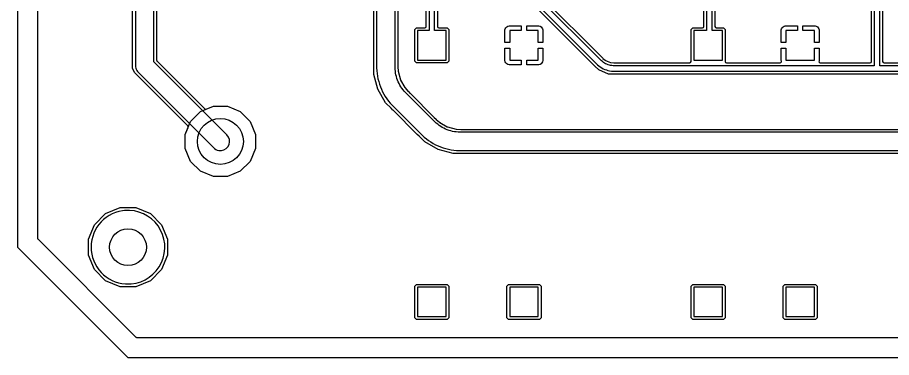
# Model space of a CAD drawing. Header units: millimetres. Extents: x 0 to 95, y 0 to 50.
# Drawn here: x 0 to 47.46, y 0 to 18.49 of the extents above; entities that cross this region are included whole.
import ezdxf

# ---------------------------------------------------------------- set-up
doc = ezdxf.new("R2010")
doc.units = ezdxf.units.MM

msp = doc.modelspace()

# ---------------------------------------------------------------- linework, layer by layer
at = {"layer": '16_copper'}
for points in [[(1.092, 43.516), (1.092, 6.484), (1.093, 6.476), (1.094, 6.467, 0.087654), (1.104, 6.443), (1.109, 6.437), (1.115, 6.43), (6.43, 1.115), (6.437, 1.109), (6.443, 1.104, 0.087651), (6.468, 1.094), (6.475, 1.093), (6.484, 1.092), (88.516, 1.092)], [(7.556, 35.177), (7.556, 16.162), (7.558, 16.153), (7.558, 16.145, 0.087654), (7.568, 16.12), (7.573, 16.115), (7.579, 16.108), (10.17, 13.516), (10.172, 13.515), (10.173, 13.514, 0.218345), (10.233, 13.494), (10.244, 13.497), (10.251, 13.498, 0.007884), (10.254, 13.499), (10.636, 13.658), (11.396, 13.658), (12.098, 13.367), (12.636, 12.83), (12.927, 12.128), (12.927, 11.367), (12.636, 10.665), (12.098, 10.128), (11.396, 9.837), (10.636, 9.837), (9.934, 10.128), (9.397, 10.665), (9.106, 11.367), (9.106, 12.128), (9.264, 12.51), (9.265, 12.512), (9.266, 12.513, 0.218355), (9.26, 12.577), (9.254, 12.585), (9.25, 12.592, 0.007882), (9.248, 12.593), (6.351, 15.49), (6.252, 15.73), (6.252, 29.14)], [(6.404, 35.479), (6.404, 15.86), (6.405, 15.834), (6.407, 15.808, 0.142736), (6.512, 15.549), (6.549, 15.507, 0.000668), (6.55, 15.506), (10.663, 11.394), (10.704, 11.357, 0.169317), (11.015, 11.248), (11.071, 11.25, 0.629406), (11.37, 12.101), (7.404, 16.067), (7.404, 35.272)]]:
    msp.add_lwpolyline(points, format="xyb", dxfattribs=at)
msp.add_lwpolyline([(5.572, 3.848), (4.781, 4.175), (4.175, 4.781), (3.848, 5.572), (3.848, 6.428), (4.175, 7.219), (4.781, 7.825), (5.572, 8.152), (6.428, 8.152), (7.219, 7.825), (7.825, 7.219), (8.152, 6.428), (8.152, 5.572), (7.825, 4.781), (7.219, 4.175), (6.428, 3.848)], close=True, dxfattribs=at)
msp.add_lwpolyline([(6.181, 4.007, 1), (5.819, 7.993), (5.699, 7.978, 0.941339), (6.06, 4)], format="xyb", close=True, dxfattribs=at)
at = {"layer": '1_copper'}
for points in [[(1.092, 43.516), (1.092, 6.484), (1.093, 6.476), (1.094, 6.467, 0.087654), (1.104, 6.443), (1.109, 6.437), (1.115, 6.43), (6.43, 1.115), (6.437, 1.109), (6.443, 1.104, 0.087651), (6.468, 1.094), (6.475, 1.093), (6.484, 1.092), (88.516, 1.092)], [(22.802, 19.097), (22.802, 18.004), (22.803, 17.998, 0.392588), (22.879, 17.927), (23.338, 17.927), (23.427, 17.838), (23.427, 16.112), (23.338, 16.023), (21.662, 16.023), (21.573, 16.112), (21.573, 17.838), (21.662, 17.927), (22.121, 17.927), (22.127, 17.928, 0.371552), (22.197, 17.998), (22.197, 17.998), (22.197, 17.998), (22.198, 18.004), (22.198, 22.37)], [(28.485, 19.568), (31.691, 16.361), (31.786, 16.267), (31.789, 16.265), (31.791, 16.262), (31.908, 16.166), (31.909, 16.166), (31.909, 16.165), (31.922, 16.158), (31.927, 16.155, 0.00198), (31.927, 16.154), (32.205, 16.039), (32.206, 16.039), (32.207, 16.039), (32.221, 16.035), (32.226, 16.034, 0.001969), (32.227, 16.034), (32.378, 16.019), (32.381, 16.019), (32.385, 16.019), (36.496, 16.019), (36.502, 16.019, 0.392588), (36.573, 16.095), (36.573, 17.838), (36.662, 17.927), (37.189, 17.927), (37.195, 17.928, 0.371552), (37.264, 17.998), (37.264, 17.998), (37.264, 17.998), (37.265, 18.004), (37.265, 22.37)], [(46.975, 21.008), (46.975, 16.095), (46.976, 16.089, 0.392588), (47.051, 16.019), (51.496, 16.019)], [(37.87, 19.378), (37.87, 18.004), (37.871, 17.998, 0.392588), (37.946, 17.927), (38.338, 17.927), (38.427, 17.838), (38.427, 16.095), (38.428, 16.089, 0.392588), (38.504, 16.019), (41.405, 16.019), (41.409, 16.019), (41.414, 16.019, 0.294753), (41.477, 16.072), (41.478, 16.078), (41.48, 16.084, 0.076206), (41.478, 16.115), (41.471, 16.142), (41.471, 16.823), (41.725, 16.823), (41.725, 16.175), (43.275, 16.175), (43.275, 16.823), (43.529, 16.823), (43.529, 16.142), (43.522, 16.115, 0.493145), (43.595, 16.019), (46.294, 16.019), (46.3, 16.019, 0.392588), (46.37, 16.095), (46.37, 20.558)]]:
    msp.add_lwpolyline(points, format="xyb", dxfattribs=at)
for points in [[(19.503, 27.146), (19.503, 15.741), (19.51, 15.592), (19.524, 15.444), (19.546, 15.296), (19.575, 15.15), (19.612, 15.005), (19.655, 14.862), (19.705, 14.721), (19.762, 14.584), (19.826, 14.449), (19.897, 14.317), (19.973, 14.189), (20.056, 14.065), (20.145, 13.945), (20.24, 13.83), (20.34, 13.719), (21.974, 12.085), (22.085, 11.985), (22.2, 11.89), (22.32, 11.801), (22.444, 11.718), (22.572, 11.642), (22.704, 11.571), (22.839, 11.507), (22.976, 11.45), (23.117, 11.4), (23.26, 11.357), (23.405, 11.32), (23.551, 11.291), (23.699, 11.269), (23.847, 11.255), (23.996, 11.248), (83.916, 11.248)], [(83.916, 12.248), (24.071, 12.248), (24.021, 12.248), (23.921, 12.253), (23.821, 12.263), (23.722, 12.278), (23.624, 12.297), (23.527, 12.321), (23.431, 12.35), (23.337, 12.384), (23.244, 12.423), (23.154, 12.465), (23.065, 12.513), (22.979, 12.564), (22.896, 12.62), (22.816, 12.679), (22.738, 12.743), (22.664, 12.81), (22.628, 12.845), (21.1, 14.373), (21.065, 14.409), (20.998, 14.483), (20.934, 14.561), (20.875, 14.641), (20.819, 14.724), (20.768, 14.81), (20.72, 14.899), (20.678, 14.989), (20.639, 15.082), (20.605, 15.176), (20.576, 15.272), (20.552, 15.369), (20.533, 15.467), (20.518, 15.566), (20.508, 15.666), (20.503, 15.766), (20.503, 15.816), (20.503, 26.939)], [(20.655, 26.844), (20.655, 15.816), (20.655, 15.813), (20.655, 15.811), (20.671, 15.574), (20.672, 15.568), (20.673, 15.56), (20.795, 15.103), (20.798, 15.097), (20.803, 15.085), (21.039, 14.675), (21.044, 14.67), (21.048, 14.663), (21.204, 14.485), (21.206, 14.483), (21.208, 14.481), (21.31, 14.379), (21.31, 14.379), (21.314, 14.375), (21.314, 14.375), (22.634, 13.055), (22.736, 12.953), (22.738, 12.951), (22.74, 12.949), (22.918, 12.793), (22.924, 12.789), (22.93, 12.784), (23.34, 12.548), (23.346, 12.545), (23.358, 12.54), (23.815, 12.418), (23.822, 12.417), (23.829, 12.416), (24.066, 12.4), (24.068, 12.4), (24.071, 12.4), (82.068, 12.4)], [(82.068, 11.095), (23.651, 11.095), (22.839, 11.313), (22.111, 11.733), (21.813, 12.03), (21.711, 12.133), (20.391, 13.452), (20.391, 13.452), (20.388, 13.456), (20.388, 13.456), (20.285, 13.558), (20.285, 13.558), (19.988, 13.856), (19.568, 14.584), (19.35, 15.396), (19.35, 25.706)], [(22.35, 22.598), (22.35, 17.775), (21.725, 17.775), (21.725, 16.175), (23.275, 16.175), (23.275, 17.775), (22.65, 17.775), (22.65, 19.694)], [(37.418, 22.598), (37.418, 17.775), (36.725, 17.775), (36.725, 16.175), (38.275, 16.175), (38.275, 17.775), (37.718, 17.775), (37.718, 19.694)], [(46.523, 20.558), (46.523, 15.866), (32.385, 15.866), (32.349, 15.867), (32.278, 15.872), (32.207, 15.882), (32.138, 15.897), (32.069, 15.917), (32.002, 15.942), (31.937, 15.972), (31.875, 16.006), (31.815, 16.045), (31.758, 16.088), (31.704, 16.134), (31.678, 16.159), (28.284, 19.553)], [(61.763, 15.866), (46.823, 15.866), (46.823, 20.629)], [(74.136, 15.414), (32.096, 15.414), (31.562, 15.635), (31.358, 15.839), (31.358, 15.839), (31.264, 15.934), (28.057, 19.14)], [(28.072, 19.341), (31.499, 15.914), (31.569, 15.853), (31.643, 15.798), (31.721, 15.747), (31.803, 15.703), (31.887, 15.664), (31.974, 15.632), (32.063, 15.606), (32.154, 15.586), (32.246, 15.573), (32.339, 15.566), (73.919, 15.566)]]:
    msp.add_lwpolyline(points, dxfattribs=at)
for points in [[(26.471, 17.127), (26.471, 17.808), (26.488, 17.873), (26.522, 17.931), (26.569, 17.978), (26.627, 18.012), (26.692, 18.029), (27.348, 18.029), (27.348, 17.775), (26.725, 17.775), (26.725, 17.127)], [(28.275, 17.127), (28.275, 17.775), (27.652, 17.775), (27.652, 18.029), (28.308, 18.029), (28.373, 18.012), (28.431, 17.978), (28.478, 17.931), (28.512, 17.873), (28.529, 17.808), (28.529, 17.127)], [(41.471, 17.127), (41.471, 17.808), (41.488, 17.873), (41.522, 17.931), (41.569, 17.978), (41.627, 18.012), (41.692, 18.029), (42.348, 18.029), (42.348, 17.775), (41.725, 17.775), (41.725, 17.127)], [(43.275, 17.127), (43.275, 17.775), (42.652, 17.775), (42.652, 18.029), (43.308, 18.029), (43.373, 18.012), (43.431, 17.978), (43.478, 17.931), (43.512, 17.873), (43.529, 17.808), (43.529, 17.127)], [(26.692, 15.921), (26.627, 15.938), (26.569, 15.972), (26.522, 16.019), (26.488, 16.077), (26.471, 16.142), (26.471, 16.823), (26.725, 16.823), (26.725, 16.175), (27.348, 16.175), (27.348, 15.921)], [(27.652, 15.921), (27.652, 16.175), (28.275, 16.175), (28.275, 16.823), (28.529, 16.823), (28.529, 16.142), (28.512, 16.077), (28.478, 16.019), (28.431, 15.972), (28.373, 15.938), (28.308, 15.921)], [(10.636, 9.837), (9.934, 10.128), (9.397, 10.665), (9.106, 11.367), (9.106, 12.128), (9.397, 12.83), (9.934, 13.367), (10.636, 13.658), (11.396, 13.658), (12.098, 13.367), (12.636, 12.83), (12.927, 12.128), (12.927, 11.367), (12.636, 10.665), (12.098, 10.128), (11.396, 9.837)], [(5.572, 3.848), (4.781, 4.175), (4.175, 4.781), (3.848, 5.572), (3.848, 6.428), (4.175, 7.219), (4.781, 7.825), (5.572, 8.152), (6.428, 8.152), (7.219, 7.825), (7.825, 7.219), (8.152, 6.428), (8.152, 5.572), (7.825, 4.781), (7.219, 4.175), (6.428, 3.848)], [(21.662, 2.073), (21.573, 2.162), (21.573, 3.888), (21.662, 3.977), (23.338, 3.977), (23.427, 3.888), (23.427, 2.162), (23.338, 2.073)], [(23.275, 3.825), (21.725, 3.825), (21.725, 2.225), (23.275, 2.225)], [(26.662, 2.073), (26.573, 2.162), (26.573, 3.888), (26.662, 3.977), (28.338, 3.977), (28.427, 3.888), (28.427, 2.162), (28.338, 2.073)], [(28.275, 3.825), (26.725, 3.825), (26.725, 2.225), (28.275, 2.225)], [(36.662, 2.073), (36.573, 2.162), (36.573, 3.888), (36.662, 3.977), (38.338, 3.977), (38.427, 3.888), (38.427, 2.162), (38.338, 2.073)], [(38.275, 3.825), (36.725, 3.825), (36.725, 2.225), (38.275, 2.225)], [(41.662, 2.073), (41.573, 2.162), (41.573, 3.888), (41.662, 3.977), (43.338, 3.977), (43.427, 3.888), (43.427, 2.162), (43.338, 2.073)], [(43.275, 3.825), (41.725, 3.825), (41.725, 2.225), (43.275, 2.225)]]:
    msp.add_lwpolyline(points, close=True, dxfattribs=at)
msp.add_lwpolyline([(6.181, 4.007, 1), (5.819, 7.993), (5.699, 7.978, 0.941339), (6.06, 4)], format="xyb", close=True, dxfattribs=at)
at = {"layer": 'drills_PTH'}
msp.add_circle((11.016, 11.748), 1.25, dxfattribs=at)
at = {"layer": 'drills_via_1_16'}
msp.add_circle((6, 6), 1, dxfattribs=at)
at = {"layer": 'outline'}
msp.add_lwpolyline([(0, 6), (6, 0), (89, 0), (95, 6), (95, 44), (89, 50), (6, 50), (0, 44), (0, 6)], close=True, dxfattribs=at)

doc.saveas('drawing.dxf')
